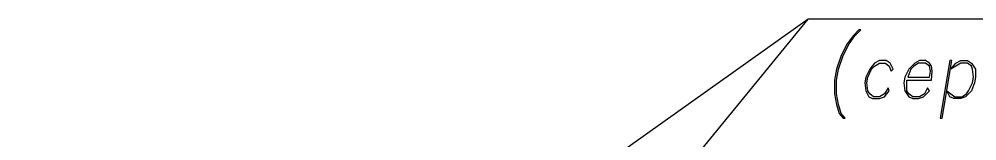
# Model space of a CAD drawing. Header units: millimetres. Extents: x 4241 to 6572, y 870 to 1291.
# Drawn here: x 5175.79 to 5217.21, y 1075.39 to 1080.64 of the extents above; entities that cross this region are included whole.
import ezdxf

# ---------------------------------------------------------------- set-up
doc = ezdxf.new("R2010")
doc.units = ezdxf.units.MM
doc.layers.add('PDF _0', color=7, linetype='Continuous')

msp = doc.modelspace()

# ---------------------------------------------------------------- linework, layer by layer
at = {"layer": 'PDF _0', "lineweight": 25}
for points in [[(5182.858, 1047.6172), (5209.9099, 1080.6383), (5175.7881, 1056.4228)], [(5241.8727, 1080.6383), (5209.9099, 1080.6383)]]:
    msp.add_lwpolyline(points, dxfattribs=at)
for points in [[(5211.5186, 1076.3625), (5211.3493, 1076.5742), (5211.2223, 1076.9552), (5211.1376, 1077.4209), (5211.1376, 1078.0135), (5211.2223, 1078.4792), (5211.434, 1079.0719), (5211.688, 1079.5799), (5211.942, 1079.9186), (5212.196, 1080.1726), (5212.1113, 1080.1726), (5211.8573, 1079.9186), (5211.6033, 1079.5799), (5211.3493, 1079.0719), (5211.1376, 1078.4792), (5211.053, 1078.0135), (5211.053, 1077.4209), (5211.1376, 1076.9552), (5211.2646, 1076.5742), (5211.434, 1076.3625)], [(5213.4237, 1077.5479), (5213.3814, 1077.6749), (5213.212, 1077.4209), (5213.0004, 1077.2939), (5212.7464, 1077.2939), (5212.577, 1077.4209), (5212.4923, 1077.5479), (5212.45, 1077.8865), (5212.4923, 1078.1406), (5212.6617, 1078.4792), (5212.7887, 1078.6062), (5213.0004, 1078.7332), (5213.2544, 1078.7332), (5213.4237, 1078.6062), (5213.5084, 1078.3946), (5213.593, 1078.4792), (5213.466, 1078.7332), (5213.2967, 1078.8602), (5213.0004, 1078.8602), (5212.7887, 1078.7332), (5212.577, 1078.4792), (5212.4077, 1078.1406), (5212.3653, 1077.8865), (5212.4077, 1077.5479), (5212.5347, 1077.2939), (5212.704, 1077.2092), (5213.0004, 1077.2092), (5213.212, 1077.2939)], [(5214.1857, 1078.0135), (5215.2441, 1078.0135), (5215.2864, 1078.3946), (5215.2441, 1078.6062), (5215.1594, 1078.7332), (5214.9901, 1078.8602), (5214.7361, 1078.8602), (5214.5244, 1078.7332), (5214.2704, 1078.4792), (5214.1011, 1078.1406), (5214.0587, 1077.8865), (5214.1011, 1077.5479), (5214.2704, 1077.2939), (5214.4397, 1077.2092), (5214.6938, 1077.2092), (5214.9054, 1077.2939), (5215.1594, 1077.5479), (5215.0748, 1077.6749), (5214.9478, 1077.4209), (5214.7361, 1077.2939), (5214.4397, 1077.2939), (5214.2704, 1077.4209), (5214.1857, 1077.5479), (5214.1857, 1077.8865)], [(5215.1594, 1078.1406), (5215.2018, 1078.3946), (5215.1594, 1078.6062), (5214.9901, 1078.7332), (5214.6938, 1078.7332), (5214.4821, 1078.6062), (5214.3551, 1078.4792), (5214.2281, 1078.1406)], [(5215.7098, 1076.3625), (5216.1331, 1078.8602), (5216.0485, 1078.8602), (5215.6251, 1076.3625)], [(5215.9215, 1077.5479), (5216.2601, 1077.2939), (5216.5565, 1077.2939), (5216.7682, 1077.4209), (5216.8528, 1077.5479), (5217.0222, 1077.8865), (5217.0645, 1078.1406), (5217.0222, 1078.4792), (5216.9798, 1078.6062), (5216.8105, 1078.7332), (5216.5141, 1078.7332), (5216.0908, 1078.4792), (5216.3025, 1078.7332), (5216.5141, 1078.8602), (5216.8105, 1078.8602), (5216.9798, 1078.7332), (5217.1492, 1078.4792), (5217.1492, 1078.1406), (5217.1068, 1077.8865), (5216.9798, 1077.5479), (5216.7258, 1077.2939), (5216.5141, 1077.2092), (5216.2178, 1077.2092), (5216.0485, 1077.2939)]]:
    msp.add_lwpolyline(points, close=True, dxfattribs=at)

doc.saveas('drawing.dxf')
